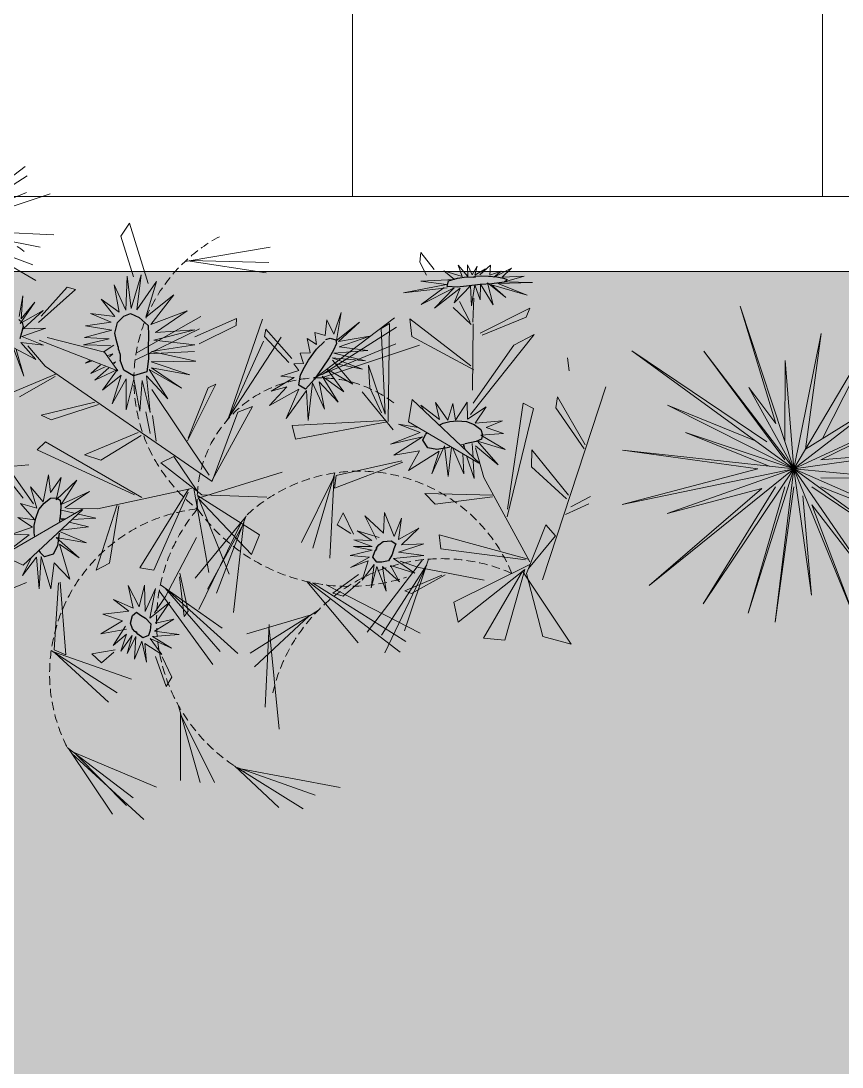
# Model space of a CAD drawing. Header units: millimetres. Extents: x 1832547 to 2001569, y -558009 to -417808.
# Drawn here: x 1892375 to 1892922, y -439384 to -438688 of the extents above; entities that cross this region are included whole.
import ezdxf

# ---------------------------------------------------------------- set-up
doc = ezdxf.new("R2010")
doc.units = ezdxf.units.MM
doc.header["$MEASUREMENT"] = 0
doc.linetypes.add('HIDDEN', pattern=[9.525, 6.35, -3.175])
doc.layers.get('0').update_dxf_attribs({"linetype": 'CONTINUOUS'})
for name, color, linetype, lineweight in [('CA.khuat 75', 75, 'HIDDEN', 9), ('CA.thay 145', 145, 'CONTINUOUS', 18), ('CA.vat lieu 08', 8, 'CONTINUOUS', 5)]:
    doc.layers.add(name, color=color, linetype=linetype, lineweight=lineweight)
doc.layers.add('NP-KHUNG', color=2, linetype='CONTINUOUS')

# ---------------------------------------------------------------- blocks, each defined once
blk = doc.blocks.new('HOACUC')
at = {"layer": 'CA.khuat 75'}
for centre, radius, start, end in [((-91.04, 239.02), 122.17, 287.03961, 38.33022), ((-167.33, 184.76), 128.36, 330.83565, 71.63959), ((-263.96, 249.87), 128.36, 257.22371, 358.02766), ((-149.62, 21.61), 137.94, 46.82821, 118.94043), ((-190.39, 191.99), 122.17, 213.42767, 324.71829), ((-142.68, 98.76), 90.53, 243.78703, 15.01046), ((-108.95, 14.65), 120.23, 309.3154, 63.46543), ((146.62, 40.93), 90.53, 243.78703, 15.01046)]:
    blk.add_arc(centre, radius, start, end, dxfattribs=at)
at = {"layer": 'CA.thay 145'}
for p, q in [((-33.37, 225.91), (-39.79, 240.43)), ((-39.79, 240.43), (-35.89, 227.1)), ((-30.77, 240.01), (-33.37, 225.91)), ((-28.34, 223.33), (-30.77, 240.01)), ((-35.89, 227.1), (-49.75, 232.82)), ((-49.75, 232.82), (-39.09, 222.77)), ((-24.44, 236.94), (-28.34, 223.33)), ((-25.66, 223.05), (-24.44, 236.94)), ((-19.59, 236.1), (-25.66, 223.05)), ((-21.24, 222.91), (-19.59, 236.1)), ((-13.26, 233.1), (-21.24, 222.91)), ((-19.5, 217.4), (-13.26, 233.1)), ((-39.09, 222.77), (-56, 226.75)), ((-56, 226.75), (-40.65, 220.96)), ((-2.69, 226.33), (-20.54, 219.35)), ((-16.64, 213.77), (-2.69, 226.33)), ((-40.65, 220.96), (-59.55, 215.86)), ((-59.55, 215.86), (-41.26, 216.98)), ((-41.26, 216.98), (-53.66, 205.33)), ((-53.66, 205.33), (-40.91, 210.84)), ((-40.91, 210.84), (-48.28, 193.6)), ((-19.85, 206.09), (-1.47, 211.75)), ((-1.47, 211.75), (-16.64, 213.77)), ((-48.28, 193.6), (-36.06, 208.19)), ((-36.06, 208.19), (-35.97, 185.78)), ((-35.97, 185.78), (-31.81, 204)), ((-31.81, 204), (-27.48, 184.88)), ((-27.48, 184.88), (-26.61, 201.42)), ((-26.61, 201.42), (-15.6, 187.39)), ((-15.6, 187.39), (-22.45, 203.3)), ((-22.45, 203.3), (-7.02, 199.6)), ((-7.02, 199.6), (-19.85, 206.09)), ((51.45, 178.55), (48.37, 202.48)), ((48.37, 202.48), (54.78, 179.83)), ((41.26, 181.54), (39.98, 200.68)), ((39.98, 200.68), (51.45, 178.55)), ((54.78, 179.83), (62.34, 195.16)), ((58.59, 180.99), (62.34, 195.16)), ((39.78, 167.2), (27.55, 191.18)), ((27.55, 191.18), (41.26, 181.54)), ((43.31, 162.91), (23.64, 174.16)), ((23.64, 174.16), (39.78, 167.2)), ((74.77, 177.56), (63.11, 164.72)), ((20.5, 162.4), (43.31, 162.91)), ((41.81, 157.87), (20.5, 162.4)), ((75.79, 166.58), (61.83, 158.68)), ((63.11, 164.72), (75.79, 166.58)), ((-203.72, 155.25), (-197.49, 138.02)), ((-193.5, 138.56), (-203.72, 155.25)), ((-192.27, 154.91), (-193.5, 138.56)), ((-191.32, 137.57), (-192.27, 154.91)), ((41.06, 156.84), (21.33, 150.58)), ((61.83, 158.68), (73.81, 153.73)), ((-184.68, 150.64), (-191.32, 137.57)), ((-186.26, 135.72), (-184.68, 150.64)), ((34.3, 147.51), (17.3, 143.21)), ((36.07, 149.95), (21.33, 150.58)), ((39.9, 148.15), (42.85, 148.67)), ((42.85, 148.67), (41.22, 149.13)), ((73.81, 153.73), (61.31, 153.06)), ((61.31, 153.06), (73.93, 143.21)), ((-212.16, 146.62), (-203.28, 135.95)), ((-197.49, 138.02), (-212.16, 146.62)), ((-186.69, 132.97), (-174.57, 143.22)), ((-174.57, 143.22), (-186.26, 135.72)), ((30.41, 142.74), (17.3, 143.21)), ((17.34, 136.09), (39.61, 140.28)), ((25.5, 124.64), (41.07, 140.11)), ((32.69, 142.65), (43.12, 142.28)), ((73.93, 143.21), (61.38, 144.14)), ((61.38, 144.14), (69.07, 129.54)), ((-221.9, 138.16), (-204.45, 130.55)), ((-203.28, 135.95), (-221.9, 138.16)), ((-187.75, 127.42), (-172.43, 134.45)), ((-172.43, 134.45), (-186.69, 132.97)), ((44.4, 138.15), (25.5, 124.64)), ((36.39, 118.39), (44.4, 138.15)), ((48.69, 135.37), (36.39, 118.39)), ((48.18, 118.5), (48.69, 135.37)), ((57.72, 138.82), (57.53, 118.39)), ((69.07, 129.54), (57.72, 138.82)), ((-204.45, 130.55), (-225.92, 124.14)), ((-225.92, 124.14), (-207.27, 125.29)), ((-207.27, 125.29), (-224.4, 115.74)), ((-173.59, 127.52), (-187.75, 127.42)), ((-187.26, 124.76), (-173.59, 127.52)), ((-173.02, 122.62), (-187.26, 124.76)), ((53.82, 130.93), (48.18, 118.5)), ((57.53, 118.39), (53.82, 130.93)), ((-224.4, 115.74), (-208.28, 119.57)), ((-208.28, 119.57), (-218.63, 105.05)), ((-218.63, 105.05), (-205.3, 116.11)), ((-205.3, 116.11), (-204.5, 100.27)), ((-190.94, 117.26), (-174.12, 115.71)), ((-177.63, 103.65), (-189.36, 118.81)), ((-186.14, 120.48), (-173.02, 122.62)), ((-174.12, 115.71), (-186.14, 120.48)), ((-204.5, 100.27), (-201.89, 114.41)), ((-201.89, 114.41), (-191.28, 98.37)), ((-193.62, 113.5), (-177.63, 103.65)), ((-191.28, 98.37), (-193.62, 113.5)), ((-230.76, 41.64), (-232.43, 63.37)), ((-232.43, 63.37), (-225.49, 41.63)), ((-225.49, 41.63), (-220.26, 63.68)), ((-222.38, 46.22), (-202.82, 64.73)), ((-220.26, 63.68), (-222.38, 46.22)), ((-202.82, 64.73), (-208.21, 48.85)), ((-258.55, 58.98), (-248.25, 38.79)), ((-248.49, 48.31), (-251.74, 61.03)), ((-242.82, 45.93), (-251.74, 61.03)), ((-239.98, 44.92), (-243.53, 59.24)), ((-231.96, 42.07), (-243.53, 59.24)), ((-208.21, 48.85), (-190.21, 55.48)), ((-190.21, 55.48), (-208.2, 38.24)), ((2.95, 36.71), (-7.37, 58.97)), ((-7.37, 58.97), (0.52, 32.94)), ((9.1, 36.92), (0.35, 59.32)), ((0.35, 59.32), (2.95, 36.71)), ((10.49, 60.23), (9.1, 36.92)), ((14.82, 37.76), (10.49, 60.23)), ((21.41, 57.93), (14.82, 37.76)), ((19.07, 35.87), (21.41, 57.93)), ((-267.24, 47.92), (-248, 37.35)), ((-248.94, 33.6), (-267.24, 47.92)), ((-208.2, 38.24), (-186.11, 47.94)), ((-186.11, 47.94), (-206.03, 35.4)), ((0.52, 32.94), (-18.12, 46.41)), ((-18.12, 46.41), (-0.69, 27.92)), ((30.34, 49.48), (19.07, 35.87)), ((22.28, 32.38), (30.34, 49.48)), ((101.23, 31.06), (89.44, 50.4)), ((89.44, 50.4), (98.67, 32.14)), ((-247.93, 46.1), (-245.35, 35.99)), ((-240.62, 40.74), (-239.29, 38.05)), ((-239.29, 38.05), (-239.31, 39.75)), ((-120.87, 14.63), (-123, 42.52)), ((-123, 42.52), (-117.68, 20.98)), ((-117.68, 20.98), (-106.77, 44.02)), ((-106.77, 44.02), (-111.87, 21.15)), ((37.36, 43.13), (22.28, 32.38)), ((28.99, 32.24), (37.36, 43.13)), ((31.76, 31.98), (41.17, 38.87)), ((35.5, 31.34), (41.17, 38.87)), ((-270.16, 35.71), (-248.94, 33.6)), ((-250.41, 28.7), (-270.16, 35.71)), ((-237.43, 38.64), (-240.14, 37.32)), ((-206.03, 35.4), (-189.19, 32.47)), ((-203.84, 32.08), (-189.19, 32.47)), ((-133.43, 31.91), (-120.87, 14.63)), ((-125.61, 12.84), (-133.43, 31.91)), ((-111.87, 21.15), (-92.81, 36.97)), ((-92.81, 36.97), (-102.93, 20.91)), ((-0.69, 27.92), (-26.61, 36.85)), ((-26.61, 36.85), (-1.99, 26.38)), ((41.76, 29.54), (46.46, 32.31)), ((43.34, 29.34), (46.46, 32.31)), ((96.23, 26.26), (83.03, 36.58)), ((83.03, 36.58), (101.23, 31.06)), ((-266.73, 24.43), (-250.41, 28.7)), ((-253.22, 22.53), (-266.73, 24.43)), ((-142.2, 24.99), (-125.61, 12.84)), ((-127, 8.22), (-142.2, 24.99)), ((-92.14, 26.29), (-106.82, 13.29)), ((-102.93, 20.91), (-92.14, 26.29)), ((-1.99, 26.38), (-30.86, 26.03)), ((-30.86, 26.03), (-1.04, 22.05)), ((26.05, 28.42), (24.96, 27.01)), ((26.78, 28.34), (24.96, 27.01)), ((30.13, 24.21), (28.08, 21.5)), ((31.49, 23.5), (28.08, 21.5)), ((79.64, 25.02), (96.23, 26.26)), ((96.42, 21.82), (79.64, 25.02)), ((-264.19, 15.42), (-253.22, 22.53)), ((-244.54, 21), (-264.19, 15.42)), ((-250.25, 7.5), (-244.54, 21)), ((-238.41, 19), (-250.25, 7.5)), ((-235.76, 6.69), (-238.41, 19)), ((-229.87, 21.58), (-235.76, 6.69)), ((-225.7, 9.78), (-229.87, 21.58)), ((-224.33, 22.67), (-225.7, 9.78)), ((-212.82, 11.5), (-224.33, 22.67)), ((-218.18, 23.15), (-212.82, 11.5)), ((-202.56, 15.58), (-218.18, 23.15)), ((-205.49, 18.92), (-202.56, 15.58)), ((-144.91, 16.64), (-127, 8.22)), ((-129.52, 2.54), (-144.91, 16.64)), ((-1.04, 22.05), (-33.2, 15.21)), ((35.32, 21.71), (28.43, 15.14)), ((50.53, 19.26), (30.77, 15.77)), ((32.85, 11.17), (50.53, 19.26)), ((80.21, 12.38), (96.42, 21.82)), ((96.62, 16.04), (80.21, 12.38)), ((84.7, 0), (96.62, 16.04)), ((-150.45, 9.87), (-129.52, 2.54)), ((-132.34, -4.7), (-150.45, 9.87)), ((-96.89, 14.07), (-109.29, 7.62)), ((-106.82, 13.29), (-96.89, 14.07)), ((-33.2, 15.21), (0.35, 14.52)), ((0.35, 14.52), (-30.25, 3.42)), ((32.07, 4.68), (50.79, 13.75)), ((50.79, 13.75), (32.85, 11.17)), ((99.56, 12.59), (84.7, 0)), ((91.81, -4.85), (99.56, 12.59)), ((99.5, 9.23), (91.81, -4.85)), ((101.55, -7.89), (99.5, 9.23)), ((-104.64, 3.31), (-111.62, 1.66)), ((-111.62, 1.66), (-107.74, -5.15)), ((-109.29, 7.62), (-104.64, 3.31)), ((-30.25, 3.42), (0.26, 6)), ((0.26, 6), (-28.08, -7.33)), ((-28.08, -7.33), (0, 0)), ((0, 0), (-19.85, -20.03)), ((51.83, 5.09), (32.07, 4.68)), ((33.54, -1.05), (51.83, 5.09)), ((101.23, 7.58), (101.55, -7.89)), ((-156.19, -8.98), (-131.77, -6.47)), ((-155.24, -2.35), (-135.4, -2.53)), ((-131.77, -6.47), (-155.24, -2.35)), ((-107.74, -5.15), (-115.09, -7.04)), ((-115.09, -7.04), (-110.83, -16.94)), ((-19.85, -20.03), (4.59, -5.03)), ((4.59, -5.03), (-7.89, -29.66)), ((31.81, -5.86), (49.84, -4.54)), ((44.21, -16.47), (31.81, -5.86)), ((49.84, -4.54), (33.54, -1.05)), ((-156.58, -16.64), (-132.16, -10.06)), ((-135.11, -15.4), (-156.58, -16.64)), ((-132.16, -10.06), (-156.19, -8.98)), ((-155.89, -27.39), (-135.11, -15.4)), ((-118.34, -13.74), (-115.62, -22.43)), ((-110.83, -16.94), (-118.34, -13.74)), ((-7.89, -29.66), (9.27, -9.56)), ((9.27, -9.56), (6.59, -36.92)), ((6.59, -36.92), (16.73, -13.82)), ((16.73, -13.82), (18.46, -39.71)), ((18.46, -39.71), (21.06, -13.96)), ((21.06, -13.96), (28.52, -36.64)), ((28.52, -36.64), (24.79, -11.87)), ((24.79, -11.87), (36.75, -28.62)), ((36.75, -28.62), (29.3, -9.49)), ((29.3, -9.49), (44.21, -16.47)), ((-134.07, -19.1), (-155.89, -27.39)), ((-146.48, -35.98), (-134.07, -19.1)), ((-132.27, -19.57), (-146.48, -35.98)), ((-131.75, -40.53), (-132.27, -19.57)), ((-123.4, -21.57), (-122.54, -33.08)), ((-115.62, -22.43), (-123.4, -21.57)), ((-129.61, -23.67), (-131.75, -40.53)), ((-122.54, -33.08), (-129.61, -23.67)), ((-214.7, -74.8), (-198.9, -56.67)), ((-198.9, -56.67), (-210.24, -74.23)), ((-210.24, -74.23), (-188.76, -57.69)), ((-188.76, -57.69), (-203.11, -73.07)), ((-240.99, -67.51), (-228.96, -80.8)), ((-233.75, -82.61), (-240.99, -67.51)), ((-230.88, -69.15), (-224.9, -79.41)), ((-228.96, -80.8), (-230.88, -69.15)), ((-225.38, -63.72), (-221.9, -78.12)), ((-224.9, -79.41), (-225.38, -63.72)), ((-221.9, -78.12), (-212.48, -63.33)), ((-212.48, -63.33), (-214.7, -74.8)), ((-205.31, -73.45), (-174.41, -63.49)), ((-174.41, -63.49), (-204.23, -75.67)), ((-249.17, -74.59), (-233.75, -82.61)), ((-236.96, -81.75), (-249.17, -74.59)), ((-185.27, -74.5), (-209.47, -80.35)), ((-204.23, -75.67), (-185.27, -74.5)), ((-266.52, -89.11), (-241.49, -83.55)), ((-264.35, -79.32), (-236.96, -81.75)), ((-241.49, -83.55), (-264.35, -79.32)), ((-218.66, -84.38), (-216.74, -92.9)), ((-210, -91.32), (-218.66, -84.38)), ((-214.57, -83.65), (-210, -91.32)), ((-200.49, -85.25), (-214.57, -83.65)), ((-209.47, -80.35), (-200.49, -85.25)), ((-246.03, -85.82), (-266.52, -89.11)), ((-259.53, -92.6), (-246.03, -85.82)), ((-243.52, -88.89), (-259.53, -92.6)), ((-237.72, -87.58), (-249.03, -96.66)), ((-249.03, -96.66), (-243.52, -88.89)), ((-242.04, -93), (-237.72, -87.58)), ((-234.54, -88.52), (-242.04, -93)), ((-233.58, -95.79), (-234.54, -88.52)), ((-227.01, -87.44), (-233.58, -95.79)), ((-223.62, -86.51), (-230.34, -92.56)), ((-230.34, -92.56), (-227.01, -87.44)), ((-221.47, -86.15), (-223.86, -93.19)), ((-223.86, -93.19), (-223.62, -86.51)), ((-216.74, -92.9), (-221.47, -86.15))]:
    blk.add_line(p, q, dxfattribs=at)
at = {"layer": 'CA.vat lieu 08'}
for p, q in [((4.56, 314.2), (-36.65, 355.57)), ((1.62, 317.16), (-59.89, 355.01)), ((5.69, 313.64), (-49.23, 340.86)), ((-2.14, 317.52), (-45.55, 347.19)), ((-120.07, 304.11), (-174.15, 324.84)), ((-118.24, 303.37), (-156.33, 327.26)), ((1.25, 315.84), (-64.53, 329.68)), ((-72.66, 274.66), (-105.98, 318.14)), ((-68.8, 267.03), (-95.71, 320.18)), ((-71.74, 272.84), (-81.19, 321.49)), ((-120.36, 304.22), (-180.92, 313.11)), ((-123.29, 304.65), (-197.97, 304.17)), ((27.94, 246.56), (-17.86, 274.74)), ((-123.99, 198.83), (-145.52, 270.34)), ((30.97, 245.34), (-22.9, 266.92)), ((-123.57, 195.9), (-132.14, 256.51)), ((-57.38, 255.37), (-60.24, 247.83)), ((-45.42, 235.06), (-57.38, 255.37)), ((-60.24, 247.83), (-50.53, 234.36)), ((29.16, 246.07), (-31.42, 255)), ((-15.26, 235.89), (0.95, 242.04)), ((-7.37, 247.34), (-14.65, 237.85)), ((0.95, 242.04), (-7.37, 247.34)), ((28.95, 244.55), (19.85, 246.64)), ((19.85, 246.64), (34.06, 194.72)), ((35.11, 195.35), (28.95, 244.55)), ((-38.98, 186.89), (-88.35, 232.84)), ((-151.01, 184.41), (-118.7, 228.65)), ((-157.24, 178.56), (-113.84, 219.38)), ((-43.38, 184.45), (-104.82, 221.29)), ((-42.99, 184.28), (-91.65, 222.41)), ((88.67, 219.56), (58.51, 199.6)), ((-152.49, 183.02), (-108.49, 205.81)), ((-38.99, 182.49), (-89.9, 205.27)), ((-62.93, 197.51), (-60.59, 202.05)), ((-60.59, 202.05), (-51.75, 173.85)), ((-44.38, 190.11), (-38.57, 203.58)), ((-229.29, 130.87), (-211.28, 200.21)), ((-146.05, 159.5), (-222.37, 197.45)), ((-144.68, 159.46), (-190.61, 196.71)), ((-89.28, 125.15), (-70.32, 194.83)), ((-51.58, 171.34), (-62.93, 197.51)), ((-229.35, 130.45), (-206.49, 187.89)), ((-225.71, 127.34), (-195.56, 187.67)), ((-149.16, 159.55), (-225.08, 188.89)), ((-90.65, 125.12), (-95.93, 192.15)), ((-44.38, 190.11), (-58.42, 143)), ((28.06, 138.91), (63.41, 187.64)), ((63.41, 187.64), (79.56, 183.43)), ((-159.28, 159.21), (-234.18, 180.88)), ((-229.93, 126.1), (-222.44, 181.38)), ((-91.5, 120.25), (-80.89, 180.62)), ((-89.99, 128.85), (-73.78, 178.88)), ((9.62, 180.76), (0.95, 173.85)), ((3.55, 130.37), (9.62, 180.76)), ((79.56, 183.43), (27.89, 138.12)), ((-301.28, 120.14), (-296.56, 174.12)), ((-280.93, 175.64), (-299.65, 121.53)), ((-296.56, 174.12), (-280.93, 175.64)), ((-91.29, 121.49), (-63.22, 172.69)), ((-32.16, 172.8), (-46.11, 111.25)), ((-46.03, 109.15), (-21.76, 173.08)), ((-21.76, 173.08), (-32.16, 172.8)), ((0.95, 173.85), (2.34, 131)), ((-299.65, 121.53), (-345.31, 167.73)), ((-345.31, 167.73), (-323.64, 166.24)), ((-323.64, 166.24), (-303.11, 122.68)), ((-260.34, 167.69), (-301.28, 120.14)), ((-254.41, 153.71), (-260.34, 167.69)), ((-173.25, 164.93), (-183.43, 151.82)), ((-181.32, 147.11), (-165.21, 164.32)), ((-165.21, 164.32), (-173.25, 164.93)), ((-87.46, 165.06), (-53.4, 112.36)), ((-49.75, 107.97), (-72.38, 166.8)), ((-304.47, 115.41), (-254.41, 153.71)), ((-244.19, 135.04), (-222.28, 153.31)), ((-217.27, 152.35), (-241.82, 135.91)), ((-222.28, 153.31), (-217.27, 152.35)), ((-103.84, 132.12), (-100.9, 147.54)), ((-100.9, 147.54), (-54.26, 114.32)), ((-149.71, 78.67), (-158.23, 139.3)), ((118.82, 89.16), (64.5, 141.59)), ((-224.14, 133.43), (-273.3, 133.61)), ((-224.14, 133.43), (-209.58, 131.66)), ((-149.9, 76.73), (-144.39, 134.49)), ((-149.59, 79.98), (-135.47, 131.87)), ((-53.4, 112.36), (-103.84, 132.12)), ((17.34, 136.09), (-47.93, 108.25)), ((72.78, 138.91), (112.55, 104.94)), ((157.89, 137.58), (73.23, 113.93)), ((-334.33, -23.75), (-315.37, 125.03)), ((-318.77, 91.33), (-303.72, 118.79)), ((-303.11, 122.68), (-310.23, 84.8)), ((-237.3, 116.82), (-300.29, 112.84)), ((-234.1, 106.92), (-237.3, 116.82)), ((-172, 118.41), (-161.54, 104.59)), ((-158.8, 114.07), (-169.96, 118.38)), ((64.49, 94.85), (-13.26, 121.72)), ((-7.63, 120.81), (69.26, 101.9)), ((-258.55, 58.98), (-303.69, 113.74)), ((-302.28, 112.17), (-234.1, 106.92)), ((-161.54, 104.59), (-158.8, 114.07)), ((-54.26, 114.32), (-111.47, 83.54)), ((-103.93, 103.92), (-56.34, 111.32)), ((-56.34, 111.32), (-22.02, 93.8)), ((-30.68, 87.45), (-52.79, 109.64)), ((69.26, 101.9), (64.49, 94.85)), ((-80.79, 40.06), (-61.89, 99.31)), ((-61.89, 100.01), (-70.91, 46.2)), ((75.32, 40.06), (-62.06, 100.22)), ((-5.2, 41.87), (-58.86, 96.17)), ((-22.02, 93.8), (-30.68, 87.45)), ((21.84, 100.43), (-4.16, 76.91)), ((-1.56, 75.16), (34.32, 98.82)), ((34.32, 98.82), (21.84, 100.43)), ((-310.23, 84.8), (-318.77, 91.33)), ((-226.95, 85.35), (-267.67, 71.93)), ((-217.88, 78.99), (-226.95, 85.35)), ((-151.79, 87.76), (-197.59, 59.47)), ((-151.23, 78.44), (-151.79, 87.76)), ((-284.82, 2.11), (-280.98, 84.28)), ((-280.26, 78.62), (-276.71, -0.48)), ((-267.93, 70.59), (-217.88, 78.99)), ((-196.7, 58.65), (-151.23, 78.44)), ((-15.78, 78.72), (-9.36, 60.72)), ((63.45, 78.24), (31.29, 60.3)), ((71.42, 76.21), (63.45, 78.24)), ((-322.93, 74.56), (-338.4, 63.33)), ((-51.06, 29.1), (-38.4, 74.12)), ((-38.49, 72.09), (-45.94, 32.87)), ((-10.32, 74.05), (-4.07, 59.04)), ((34.15, 59.25), (71.42, 76.21)), ((-325.88, 68), (-338.52, 57.78)), ((-291.5, 44.6), (-321.4, 62.91)), ((65.96, 43.9), (99.42, 66.3)), ((89.71, 66.02), (66.57, 46.06)), ((-322.34, 59.92), (-289.52, 32.17)), ((-180.58, 32.31), (-116.42, 57.78)), ((-116.42, 57.78), (-112.1, 48.29)), ((-195.58, 12.64), (-253.63, 49.43)), ((-252.83, 49.49), (-196.1, 29.32)), ((-112.1, 48.29), (-179.08, 31.67)), ((-64.09, 53.82), (-91.84, -14.12)), ((-65.09, 52.12), (-79.45, -8.72)), ((-64.83, 52.55), (-75.77, -24.55)), ((-289.52, 32.17), (-291.5, 44.6)), ((-70.91, 46.2), (-80.79, 40.06)), ((75.32, 40.06), (90.84, 27.85)), ((-158.35, 14.09), (-186.01, 37.4)), ((-181.2, 31.95), (-168.54, -39.32)), ((-45.94, 32.87), (-51.06, 29.1)), ((34.24, 21.56), (22.1, 33.22)), ((22.1, 33.22), (83.3, 21.98)), ((-301.05, -1.58), (-327.33, 24.21)), ((-196.1, 29.32), (-195.58, 12.64)), ((-162.99, -34.44), (-177.98, 26.93)), ((-177.98, 26.93), (-158.97, -6.06)), ((-163.2, 10.05), (-175.19, 26.58)), ((-327.53, 21.17), (-300.74, -9.8)), ((10.99, 22.99), (-31.42, -8.72)), ((2.53, 16.67), (-30.84, 8.42)), ((11.24, 17.8), (-30.64, -17.84)), ((78.01, 19.12), (34.24, 21.56)), ((-274.95, -51.62), (-239.97, 15.28)), ((-126.69, 9.66), (-193.32, -27.9)), ((-120.94, 10.88), (-175.89, -25.48)), ((-122.52, 10.51), (-171.24, -44.1)), ((-158.97, -6.06), (-163.2, 10.05)), ((64.14, -19.82), (86.25, 9.42)), ((-276.71, -0.48), (-284.82, 2.11)), ((-240.21, 6.59), (-261.58, -41.16)), ((-126.64, 7.11), (-174.15, -37.58)), ((-79.66, -12.28), (-101, 3.13)), ((-33.11, 2.23), (-57.47, -16.26)), ((85.21, 4.4), (70.56, -20.45)), ((-300.74, -9.8), (-301.05, -1.58)), ((-229.08, -50.89), (-237.98, -2.55)), ((-102.43, -0.18), (-79.49, -17.83)), ((-56.69, -21.5), (-29.12, -2.37)), ((-79.49, -17.83), (-79.66, -12.28)), ((-186.44, -33.11), (-236.03, -17.61)), ((-233.3, -19.97), (-182.61, -45.63)), ((-57.47, -16.26), (-56.69, -21.5)), ((70.56, -20.45), (64.14, -19.82)), ((155.66, -42.4), (94.11, -20.73)), ((-302.35, -39.46), (-305.36, -30.23)), ((-182.61, -45.63), (-186.44, -33.11)), ((-168.54, -39.32), (-162.99, -34.44)), ((12.22, -34.48), (34.32, -75.59)), ((38.83, -64.84), (23.75, -37.13)), ((152.01, -40.75), (98.57, -31.72)), ((-261.58, -41.16), (-274.95, -51.62)), ((-235.49, -45.18), (-268.13, -70.24)), ((-266.63, -63.2), (-237.41, -43.85)), ((161.11, -45.49), (87.53, -56.49)), ((164.05, -45.48), (95.66, -45.69)), ((-228.7, -51.95), (-226.02, -69.69)), ((-212.28, -59.77), (-227.68, -50.21)), ((-226.81, -51.67), (-216.02, -65.12)), ((162.6, -48.18), (95.98, -85.73)), ((168.36, -46.95), (113.41, -83.31)), ((162.65, -50.72), (115.15, -95.42)), ((166.77, -47.33), (118.06, -101.93)), ((-14.6, -56.82), (-72.28, -66.64)), ((-13.22, -56.3), (-71.89, -58.81)), ((-11.39, -55.61), (-71.12, -78)), ((-268.13, -70.24), (-266.63, -63.2)), ((34.32, -75.59), (38.83, -64.84)), ((-193.14, -84.77), (-181.21, -95.18)), ((-181.89, -88.15), (-188.39, -79.67)), ((-181.21, -95.18), (-181.89, -88.15))]:
    blk.add_line(p, q, dxfattribs=at)
at = {"layer": 'NP-KHUNG', "color": 2, "linetype": 'Continuous', "true_color": 0xe6e600}
for p, q in [((43.05, 175.24), (49.01, 178.49)), ((49.01, 178.49), (52.86, 176.02)), ((41.19, 168.69), (43.05, 175.24)), ((53.95, 174.6), (52.86, 176.02)), ((41.71, 161.01), (41.19, 168.69)), ((58.9, 165.31), (59.97, 162.4)), ((59.97, 162.4), (60.86, 157.19)), ((41.83, 159.15), (41.71, 161.01)), ((60.86, 157.19), (60.8, 151.72)), ((42.81, 150.62), (43.31, 147.64)), ((44.21, 139.39), (43.31, 147.64)), ((60.8, 151.72), (59.65, 144.96)), ((45.61, 135.21), (44.21, 139.39)), ((56.83, 139.49), (52.79, 135.06)), ((59.65, 144.96), (56.83, 139.49)), ((48.76, 134.08), (45.61, 135.21)), ((52.79, 135.06), (48.76, 134.08)), ((-229.52, 41.98), (-227.78, 42.63)), ((-227.78, 42.63), (-220.55, 45.29)), ((-220.55, 45.29), (-213.74, 45.36)), ((-213.74, 45.36), (-208.94, 40.56)), ((-208.94, 40.56), (-210.23, 36.17)), ((-251.63, 28.27), (-251.42, 31.6)), ((-251.42, 31.6), (-247.81, 34.13)), ((-247.81, 34.13), (-240.14, 37.32)), ((-211.29, 34.72), (-210.23, 36.17)), ((-249.55, 24.67), (-251.63, 28.27)), ((-244.15, 22.05), (-249.55, 24.67)), ((-221.29, 25.5), (-226.04, 23.17)), ((-218.79, 27.35), (-221.29, 25.5)), ((97.32, 19.24), (97.64, 23.83)), ((-238.11, 20.89), (-244.15, 22.05)), ((-231.3, 21.69), (-238.11, 20.89)), ((-226.04, 23.17), (-231.3, 21.69)), ((-121.94, 11.51), (-116.62, 20.09)), ((-116.62, 20.09), (-111.29, 18.25)), ((-111.29, 18.25), (-111.06, 10.51)), ((96.81, 14.44), (97.32, 19.24)), ((-125.83, 2.42), (-121.94, 11.51)), ((-111.06, 10.51), (-112.83, 4.31)), ((98.22, 11.61), (96.81, 14.44)), ((101.1, 9.9), (98.22, 11.61)), ((-129.48, -6), (-125.83, 2.42)), ((-112.83, 4.31), (-114.94, -1.32)), ((-131.5, -12.14), (-129.48, -6)), ((-114.94, -1.32), (-119.05, -10.41)), ((-132.87, -17.35), (-131.5, -12.14)), ((-119.05, -10.41), (-123.81, -17.09)), ((-131.75, -19.89), (-132.87, -17.35)), ((-127.5, -20.24), (-131.75, -19.89)), ((-124.5, -18.76), (-127.5, -20.24))]:
    blk.add_line(p, q, dxfattribs=at)
for points in [[(-28.86, 220.33), (-27.13, 219.98), (-25.05, 218.17), (-22.71, 214.54), (-22.97, 208.68), (-25.48, 205.54), (-28.95, 207.28), (-32.94, 208.81), (-37.45, 212.03), (-38.05, 216.98), (-37.53, 220.75), (-33.72, 223.26), (-29.64, 221.45), (-27.39, 219.63)], [(-190.77, 127.07), (-190.62, 125.31), (-191.77, 122.8), (-194.6, 119.53), (-200.29, 118.13), (-204.01, 119.65), (-203.32, 123.47), (-202.97, 127.73), (-201.16, 132.96), (-196.58, 134.94), (-192.82, 135.51), (-189.33, 132.56), (-189.92, 128.14), (-191.03, 125.46)], [(25.2, 15.88), (27.63, 10.73), (29.56, 6.4), (29.04, -1.86), (25.33, -7.22), (20.97, -10.21), (14.05, -8.56), (6.36, -3.82), (4.7, 2.68), (3.29, 12.48), (1.49, 20.22), (0.72, 29.92), (9.82, 34.67), (17.64, 31.98), (21.87, 25.28)], [(25.2, 15.88), (24.91, 17.3), (24.21, 18.29), (23.75, 19.29), (23.03, 20.27), (22.49, 21.61), (22.09, 23.4), (21.73, 25.26), (21.87, 25.28)], [(-222.7, -84.71), (-224.07, -85.71), (-228.74, -87.02), (-233.51, -87.62), (-239.64, -88.35), (-244.86, -88.35), (-247.52, -87.73), (-245.71, -85.46), (-237.09, -82.59), (-228.75, -80.41), (-218.96, -77.13), (-212.48, -75.22), (-204.98, -74.22), (-205.25, -78.57), (-211.37, -81.91), (-217.82, -83.94), (-224.34, -84.99)]]:
    blk.add_lwpolyline(points, dxfattribs=at)
blk = doc.blocks.new('cay')
for p, q in [((966236.1, -116594.9), (966201.8, -116269.2)), ((966201.8, -116269.2), (966236.1, -116526.4)), ((966236.1, -116594.9), (966304.7, -116269.2)), ((966236.1, -116526.4), (966304.7, -116269.2)), ((966236.1, -116594.9), (966013.2, -116286.3)), ((966013.2, -116286.3), (966184.7, -116543.5)), ((966236.1, -116594.9), (966459, -116320.6)), ((966459, -116320.6), (966274, -116534.2)), ((966236.1, -116594.9), (966116.1, -116354.9)), ((966116.1, -116354.9), (966182.3, -116520.4)), ((966236.1, -116594.9), (966321.9, -116354.9)), ((966321.9, -116354.9), (966274, -116534.2)), ((966236.1, -116594.9), (966167.5, -116389.2)), ((966167.5, -116389.2), (966231.2, -116548.4)), ((966236.1, -116594.9), (966013.2, -116423.5)), ((966013.2, -116423.5), (966219, -116577.8)), ((966236.1, -116594.9), (966493.3, -116423.5)), ((966493.3, -116423.5), (966270.4, -116560.6)), ((966236.1, -116594.9), (965927.5, -116492.1)), ((965927.5, -116492.1), (966150.4, -116560.6)), ((966236.1, -116594.9), (966081.8, -116509.2)), ((966081.8, -116509.2), (966150.4, -116560.6)), ((966236.1, -116594.9), (966510.4, -116509.2)), ((966510.4, -116509.2), (966270.4, -116577.8)), ((966236.1, -116594.9), (966527.6, -116560.6)), ((966527.6, -116560.6), (966270.4, -116594.9)), ((966236.1, -116594.9), (966030.4, -116577.8)), ((966030.4, -116577.8), (966184.7, -116577.8)), ((966236.1, -116594.9), (965944.7, -116766.4)), ((966236.1, -116594.9), (965979, -116646.4)), ((966236.1, -116594.9), (966116.1, -116852.1)), ((966236.1, -116594.9), (966116.1, -116749.2)), ((966236.1, -116594.9), (966201.8, -116835)), ((966236.1, -116594.9), (966356.1, -116869.3)), ((966236.1, -116594.9), (966527.6, -116715)), ((966236.1, -116594.9), (966253.3, -116783.5)), ((966236.1, -116594.9), (966476.2, -116629.2)), ((966236.1, -116594.9), (966373.3, -116783.5)), ((966236.1, -116594.9), (966459, -116749.2)), ((966476.2, -116629.2), (966287.6, -116612.1)), ((965979, -116646.4), (966198.8, -116616.9)), ((966116.1, -116749.2), (966198.8, -116616.9)), ((966373.3, -116783.5), (966270.4, -116629.2)), ((966527.6, -116715), (966304.7, -116629.2)), ((966304.7, -116629.2), (966459, -116749.2)), ((965944.7, -116766.4), (966178.5, -116649.5)), ((966219, -116646.4), (966116.1, -116852.1)), ((966201.8, -116835), (966219, -116646.4)), ((966253.3, -116783.5), (966253.3, -116646.4)), ((966356.1, -116869.3), (966270.4, -116646.4))]:
    blk.add_line(p, q)

msp = doc.modelspace()

# ---------------------------------------------------------------- hatches: boundary and pattern name
at = {"layer": 'CA.thay 145', "ltscale": 100}
h = msp.add_hatch(dxfattribs=at)
h.set_pattern_fill('GRASS', color=256, scale=100, pattern_type=2)
h.set_pattern_definition([(90, (1892883.23, -437123.656), (-70.7107, 70.7107), [18.75, -122.6714]), (45, (1892883.23, -437123.66), (-70.7107, 70.7107), [18.75, -81.25]), (135, (1892883.23, -437123.66), (-70.7107, -70.7107), [18.75, -81.25])])
h.paths.add_polyline_path([(1887516.16, -438855.12), (1887516.16, -439055.12), (1887516.16, -439187.26), (1898250.3, -439700.53), (1898250.3, -439305.12, 0.414214), (1897800.3, -438855.12)])
h.paths.add_polyline_path([(1887516.16, -435257.28), (1887516.16, -435306.95), (1887516.16, -435555.12), (1897800.3, -435555.12, 0.414214), (1898250.3, -435105.12), (1898250.3, -434546.78)])
at = {"layer": 'CA.vat lieu 08', "ltscale": 1000}
h = msp.add_hatch(dxfattribs=at)
h.set_pattern_fill('APPIANRN', color=256, scale=50, angle=90, pattern_type=2)
h.set_pattern_definition([(90, (1892908.23, -437205.12), (-312.5, 2e-14), []), (180, (1892908.23, -437205.12), (-312.5, -237.5), [312.5, -312.5])])
h.paths.add_polyline_path([(1897800.3, -438805.12, -0.414214), (1898300.3, -439305.12), (1898300.3, -435105.12, -0.414214), (1897800.3, -435605.12), (1887516.16, -435605.12), (1887516.16, -438805.12)])

# ---------------------------------------------------------------- linework, layer by layer
at = {"layer": 'CA.thay 145'}
msp.add_lwpolyline([(1887514.25, -438805.12), (1897800.3, -438805.12, -0.414214), (1898300.3, -439305.12), (1898300.3, -439695.64)], format="xyb", dxfattribs=at)
at = {"layer": 'CA.vat lieu 08'}
msp.add_lwpolyline([(1887514.25, -438855.12), (1897800.3, -438855.12, -0.414214), (1898250.3, -439305.12), (1898250.3, -439692.9)], format="xyb", dxfattribs=at)

# ---------------------------------------------------------------- block references
at = {"layer": 'CA.thay 145', "xscale": -0.3500000000931322, "yscale": 0.3500000000931322, "zscale": 0.3500000000931322, "rotation": 89.815323086146}
msp.add_blockref('cay', (1853171.4, -100673.88), dxfattribs=at)
at = {"layer": 'CA.vat lieu 08', "xscale": 0.8999999999970758, "yscale": 0.8999999999970758, "zscale": 0.8999999999970758, "rotation": 169.0217671475379}
msp.add_blockref('HOACUC', (1892464.95, -438895.56), dxfattribs=at)

doc.saveas('drawing.dxf')
